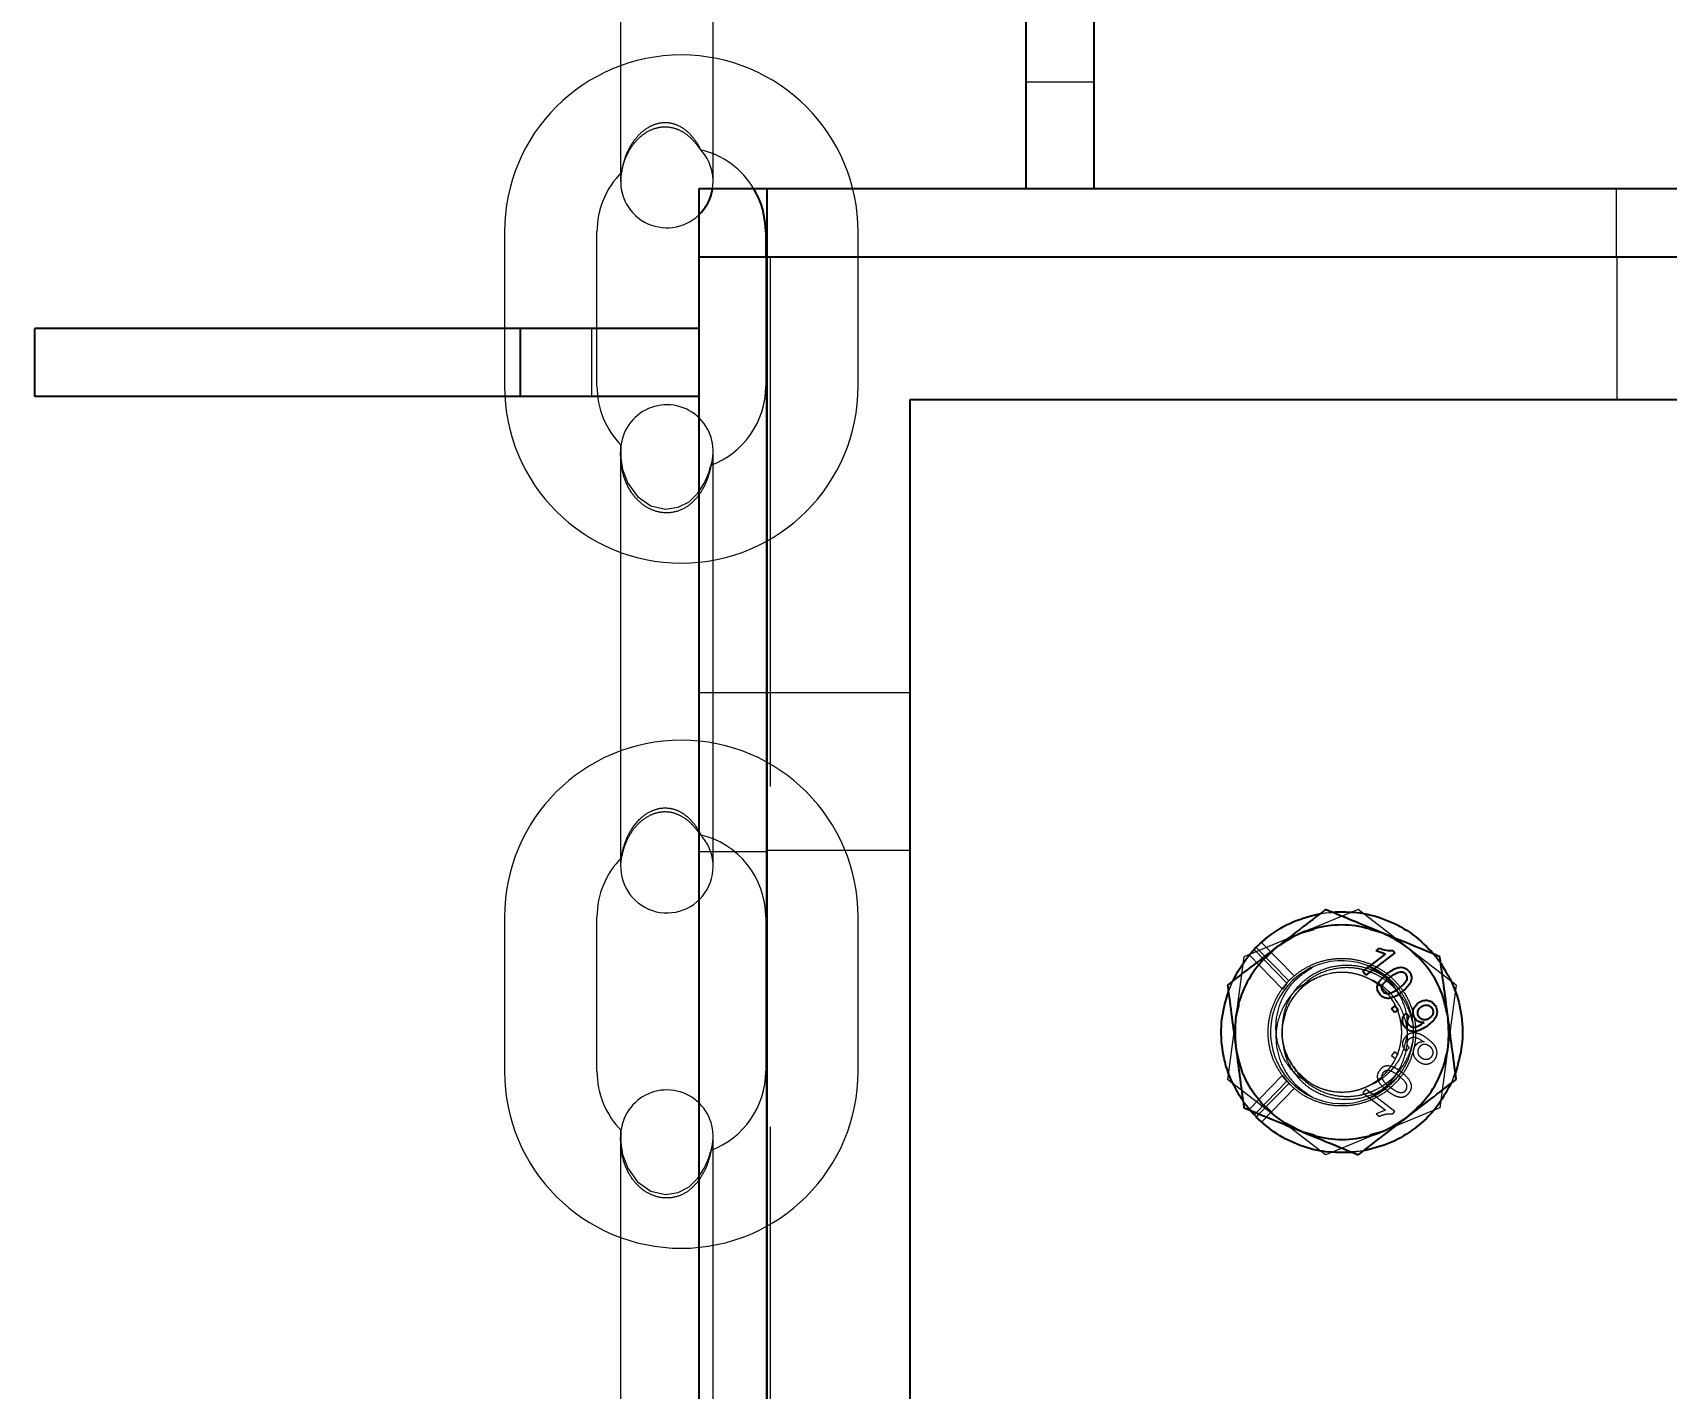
# Model space of a CAD drawing. Header units: millimetres. Extents: x 1293 to 41893, y 1011 to 26911.
# Drawn here: x 10741.8 to 10894.3, y 7725.6 to 7852.1 of the extents above; entities that cross this region are included whole.
import ezdxf

# ---------------------------------------------------------------- set-up
doc = ezdxf.new("R2010")
doc.units = ezdxf.units.MM
doc.header["$LTSCALE"] = 50
doc.linetypes.add('HIDDEN', pattern=[1.905, 1.27, -0.635])
doc.layers.add('CAPA_1', color=7, linetype='Continuous')
doc.layers.add('MAQUINAS', color=11, linetype='Continuous')
doc.styles.add('SLDTEXTSTYLE0', font='TXT', dxfattribs={"width": 0.75})
doc.dimstyles.new('SLDDIMSTYLE0', dxfattribs={"dimtxt": 100, "dimasz": 100, "dimexe": 0, "dimexo": 0.0625, "dimgap": 25, "dimtad": 2, "dimdec": 0, "dimlfac": 1.5, "dimrnd": 1e-09, "dimzin": 12, "dimdsep": 46, "dimtxsty": 'SLDTEXTSTYLE0', "dimsah": 1, "dimcen": 0.09, "dimadec": 0, "dimazin": 3, "dimtfac": 1, "dimtdec": 0, "dimtofl": 0, "dimtmove": 0, "dimatfit": 3, "dimfxl": 1, "dimfrac": 2, "dimtolj": 1, "dimtzin": 12, "dimarcsym": 0})

# ---------------------------------------------------------------- blocks, each defined once
blk = doc.blocks.new('_D_15')
at = {"layer": 'CAPA_1', "transparency": 16777216}
for p, q in [((6530.12, 8742.38), (6530.12, 9415.65)), ((16745.16, 6492), (16745.16, 9415.65)), ((6530.12, 9365.65), (16745.16, 9365.65))]:
    blk.add_line(p, q, dxfattribs=at)
for points in [[(6530.12, 9365.65), (6630.12, 9350.26), (6630.12, 9381.03)], [(16745.16, 9365.65), (16645.16, 9381.03), (16645.16, 9350.26)]]:
    blk.add_solid(points, dxfattribs=at)
at = {"layer": 'CAPA_1', "transparency": 16777216, "insert": (11452.92, 9494.55), "char_height": 100, "attachment_point": 1, "style": 'SLDTEXTSTYLE0'}
blk.add_mtext('15323', dxfattribs=at)

msp = doc.modelspace()

# ---------------------------------------------------------------- linework, layer by layer
at = {"color": 7, "linetype": 'Continuous', "lineweight": 25}
for p, q in [((10834.573483, 7837.5269069), (10834.573483, 7899.5269069)), ((10840.923483, 7837.5269069), (10840.923483, 7899.5269069)), ((11274.2568163, 7837.5269069), (10804.043483, 7837.5269069)), ((10804.043483, 7837.5269069), (10804.043483, 7201.5269069)), ((10810.393483, 7837.5269069), (10810.393483, 7254.6620321)), ((10810.2721497, 7833.5202403), (10810.2721497, 7831.1769069)), ((11274.2568163, 7831.1769069), (10804.043483, 7831.1769069)), ((10742.043483, 7818.1602403), (10742.043483, 7824.5102403)), ((10804.043483, 7824.5102403), (10742.043483, 7824.5102403)), ((10787.3768163, 7818.1602403), (10787.3768163, 7824.5102403)), ((10804.043483, 7818.1602403), (10742.043483, 7818.1602403))]:
    msp.add_line(p, q, dxfattribs=at)
at = {"color": 1, "linetype": 'HIDDEN', "lineweight": 18}
for p, q in [((10796.7331731, 7876.8591786), (10796.7331731, 7838.2263109)), ((10805.3691731, 7838.2263109), (10805.3691731, 7877.0036442)), ((10834.573483, 7847.5269069), (10840.923483, 7847.5269069)), ((10805.312154, 7837.5269069), (10805.3691731, 7838.2263109)), ((10889.6518163, 7837.5269069), (10889.6518163, 7831.1769069)), ((10785.8881497, 7833.5202403), (10785.8881497, 7819.1269069)), ((10794.5241497, 7819.1269069), (10794.5241497, 7833.5202403)), ((10818.9081497, 7819.1269069), (10818.9081497, 7833.5202403)), ((10810.2721497, 7831.1769069), (10810.2721497, 7819.1269069)), ((10794.043483, 7818.1602403), (10794.043483, 7824.5102403)), ((10796.7331731, 7812.9169477), (10796.7331731, 7774.2929775)), ((10805.3691731, 7774.2929775), (10805.3691731, 7813.0703109)), ((10810.393483, 7790.5119069), (10804.043483, 7790.5119069)), ((10804.043483, 7775.6952403), (10810.393483, 7775.6952403)), ((10785.8881497, 7769.5869069), (10785.8881497, 7755.1935736)), ((10794.5241497, 7755.1935736), (10794.5241497, 7769.5869069)), ((10810.2721497, 7769.5869069), (10810.2721497, 7755.1935736)), ((10818.9081497, 7755.1935736), (10818.9081497, 7769.5869069)), ((10796.7331731, 7748.9836143), (10796.7331731, 7710.3596442)), ((10805.3691731, 7710.3596442), (10805.3691731, 7749.1369775))]:
    msp.add_line(p, q, dxfattribs=at)
at = {"color": 1, "linetype": 'HIDDEN', "lineweight": 18, "flags": 128}
for points in [[(10796.7608536, 7813.5505329), (10796.736439, 7813.1488109), (10796.7523731, 7812.4188368), (10796.9166715, 7811.3660888), (10797.3904829, 7810.0789759), (10798.2989814, 7808.8224725), (10799.566069, 7807.9501869), (10800.9128323, 7807.6436363), (10802.112359, 7807.8223793), (10803.1218996, 7808.3488781), (10803.9516495, 7809.1471312), (10804.5750229, 7810.12015), (10804.9576098, 7811.042355), (10805.1283299, 7811.6236306)], [(10796.7608536, 7749.6171996), (10796.736439, 7749.2154775), (10796.7523731, 7748.4855035), (10796.9166715, 7747.4327555), (10797.3904829, 7746.1456426), (10798.2989814, 7744.8891392), (10799.566069, 7744.0168536), (10800.9128323, 7743.7103029), (10802.112359, 7743.889046), (10803.1218996, 7744.4155447), (10803.9516495, 7745.2137978), (10804.5750229, 7746.1868166), (10804.9576098, 7747.1090217), (10805.1283299, 7747.6902973)]]:
    msp.add_lwpolyline(points, dxfattribs=at)
at = {"color": 1, "linetype": 'HIDDEN', "lineweight": 18}
for centre, radius, start, end in [((10802.3981497, 7833.5202403), 16.51, 0, 180), ((10802.3981497, 7833.5202403), 7.874, 30.587105019, 76.971022019), ((10801.0511731, 7838.2263109), 4.318, 0, 43.458461944), ((10802.3981497, 7833.5202403), 7.874, 134.938330905, 180), ((10801.0511731, 7838.2263109), 4.318, 168.366844909, 313.86685313), ((10802.3981497, 7819.1269069), 16.51, 180, 0), ((10802.3981497, 7819.1269069), 7.874, 180, 224.556604401), ((10802.3981497, 7819.1269069), 7.874, 290.386693975, 0), ((10801.0511731, 7813.0703109), 4.318, 341.366688522, 173.463699721), ((10802.3981497, 7769.5869069), 16.51, 0, 180), ((10801.0511731, 7774.2929775), 4.318, 167.926373367, 43.995406136), ((10802.3981497, 7769.5869069), 7.874, 0, 77.030824144), ((10802.3981497, 7769.5869069), 7.874, 135.086415544, 180), ((10802.3981497, 7755.1935736), 16.51, 180, 0), ((10802.3981497, 7755.1935736), 7.874, 180, 224.556604401), ((10802.3981497, 7755.1935736), 7.874, 290.386693975, 0), ((10801.0511731, 7749.1369775), 4.318, 341.366688522, 173.463699721)]:
    msp.add_arc(centre, radius, start, end, dxfattribs=at)
at = {"color": 7, "linetype": 'Continuous', "lineweight": 25}
for centre, radius, start, end in [((10801.0511731, 7838.2263109), 4.318, 313.866877393, 350.678504624), ((10802.3981497, 7833.5202403), 7.874, 0, 30.587105019)]:
    msp.add_arc(centre, radius, start, end, dxfattribs=at)
at = {"color": 1, "linetype": 'HIDDEN', "lineweight": 18}
for points, knots in [([(10796.8214119, 7839.0970264), (10796.8212634, 7839.0955597), (10796.8188101, 7839.0713282), (10796.8617441, 7839.3239372), (10796.9910293, 7839.8681994), (10797.3175594, 7840.7836562), (10797.9934923, 7841.8903379), (10798.9579006, 7842.7899518), (10800.0941648, 7843.2925013), (10801.1528656, 7843.3743525), (10802.1149571, 7843.1142757), (10802.9241381, 7842.6285759), (10803.577645, 7842.0100737), (10804.0341474, 7841.4044507), (10804.1351711, 7841.2659302), (10804.1850721, 7841.1975076)], [0, 0, 0, 0, 0.004089737, 0.0675643535, 0.1335694154, 0.2310522936, 0.3302002692, 0.441723771, 0.5202915064, 0.5992487199, 0.6694347694, 0.7402662407, 0.8207754413, 0.9114715265, 1, 1, 1, 1]), ([(10804.0783172, 7841.4578623), (10803.972023, 7841.6438123), (10803.7596405, 7842.0153524), (10803.0958715, 7842.82165), (10802.2077671, 7843.4543378), (10801.2080985, 7843.7386561), (10800.2752437, 7843.6875781), (10799.2964402, 7843.3159342), (10798.3805756, 7842.5961204), (10797.5880371, 7841.5339128), (10797.1039072, 7840.416087), (10796.8910572, 7839.5688391), (10796.8194382, 7839.1171724), (10796.8219055, 7839.114449), (10796.8229254, 7839.1133233)], [0, 0, 0, 0, 0.0924149755, 0.1846511179, 0.2781859147, 0.346116289, 0.4141204698, 0.4815160451, 0.575394377, 0.6707871534, 0.7862514248, 0.8773706242, 0.9493106763, 1, 1, 1, 1]), ([(10804.1830576, 7841.2124197), (10804.1889777, 7841.2172728), (10804.1987508, 7841.2252844), (10804.1123714, 7841.3920977), (10804.0783172, 7841.4578623)], [0, 0, 0, 0, 0.6057591549, 1, 1, 1, 1]), ([(10803.8536284, 7808.724575), (10803.5743245, 7808.4319856), (10803.0148376, 7807.8458856), (10801.8763019, 7807.3395085), (10800.6846612, 7807.257411), (10799.5436318, 7807.5719743), (10798.4990832, 7808.2505888), (10797.6112762, 7809.2987011), (10796.9959995, 7810.646174), (10796.7318452, 7812.0611628), (10796.7263897, 7813.1306704), (10796.772522, 7813.6434753), (10796.7653793, 7813.5833983), (10796.7629024, 7813.5625649)], [0, 0, 0, 0, 0.086881005, 0.1740354978, 0.2556771896, 0.3351033069, 0.4199932292, 0.5153612681, 0.6224604825, 0.7371041323, 0.8492302167, 0.9477163433, 1, 1, 1, 1]), ([(10805.1561453, 7811.7152118), (10805.1595828, 7811.7274675), (10805.1771, 7811.7899202), (10805.1214755, 7811.482752), (10804.956669, 7810.8314567), (10804.6123229, 7809.8231079), (10804.1138434, 7809.1013469), (10803.8536284, 7808.724575)], [0, 0, 0, 0, 0.0540343626, 0.2753475188, 0.5002528709, 0.7391231947, 1, 1, 1, 1]), ([(10796.818857, 7775.1536303), (10796.8180293, 7775.1493977), (10796.8069855, 7775.0929248), (10796.8348747, 7775.2909552), (10796.9186434, 7775.7628119), (10797.1548206, 7776.6285736), (10797.6908377, 7777.7766959), (10798.5321647, 7778.8348897), (10799.5828384, 7779.5325192), (10800.6050765, 7779.8147233), (10801.5711383, 7779.7414618), (10802.4320208, 7779.3740593), (10803.1564495, 7778.808523), (10803.7573092, 7778.0858359), (10803.9660964, 7777.7207555), (10804.0783172, 7777.5245289)], [0, 0, 0, 0, 0.0052505979, 0.0700553602, 0.1357134437, 0.2329165739, 0.3321738982, 0.4508966685, 0.5376119864, 0.6096504425, 0.6819546466, 0.7485514449, 0.8197987684, 0.9031438908, 1, 1, 1, 1]), ([(10804.1345787, 7777.3280656), (10804.0643481, 7777.4278649), (10803.9194445, 7777.6337763), (10803.4188141, 7778.2514972), (10802.6751272, 7778.8879539), (10801.708919, 7779.3362511), (10800.6994054, 7779.4456419), (10799.7172019, 7779.2234265), (10798.8081332, 7778.7181931), (10797.972965, 7777.9105504), (10797.3068453, 7776.84792), (10796.9582737, 7775.8310932), (10796.8803338, 7775.4564419), (10796.8495244, 7775.3083433)], [0, 0, 0, 0, 0.0855038963, 0.1764164523, 0.2756185061, 0.3578019145, 0.4402857026, 0.5158591675, 0.5954413888, 0.6882345405, 0.7985637659, 0.9203728504, 1, 1, 1, 1]), ([(10804.0783172, 7777.5245289), (10804.1385521, 7777.4054811), (10804.2327535, 7777.2193024), (10804.1814504, 7777.28007), (10804.1629519, 7777.3019812)], [0, 0, 0, 0, 0.6394271002, 1, 1, 1, 1]), ([(10803.8536284, 7744.7912417), (10803.5743245, 7744.4986522), (10803.0148376, 7743.9125523), (10801.8763019, 7743.4061751), (10800.6846612, 7743.3240777), (10799.5436318, 7743.6386409), (10798.4990832, 7744.3172554), (10797.6112762, 7745.3653677), (10796.9959995, 7746.7128406), (10796.7318452, 7748.1278295), (10796.7263897, 7749.1973371), (10796.772522, 7749.710142), (10796.7653793, 7749.650065), (10796.7629024, 7749.6292316)], [0, 0, 0, 0, 0.086881005, 0.1740354978, 0.2556771896, 0.3351033069, 0.4199932292, 0.5153612681, 0.6224604825, 0.7371041323, 0.8492302167, 0.9477163433, 1, 1, 1, 1]), ([(10805.1561453, 7747.7818784), (10805.1595828, 7747.7941342), (10805.1771, 7747.8565869), (10805.1214755, 7747.5494187), (10804.956669, 7746.8981234), (10804.6123229, 7745.8897746), (10804.1138434, 7745.1680136), (10803.8536284, 7744.7912417)], [0, 0, 0, 0, 0.0540343626, 0.2753475188, 0.5002528709, 0.7391231947, 1, 1, 1, 1])]:
    msp.add_open_spline(points, degree=3, knots=knots, dxfattribs=at)
at = {"layer": 'MAQUINAS', "linetype": 'Continuous', "lineweight": 25}
for p, q in [((11510.8968592, 7831.1769069), (10810.393483, 7831.1769069)), ((10810.393483, 7199.8435736), (10810.393483, 7831.1769069)), ((11283.7268163, 7817.8435736), (10823.7268163, 7817.8435736)), ((10823.7268163, 7817.8435736), (10823.7268163, 7551.1769069)), ((10867.2462289, 7766.4486071), (10867.5669455, 7766.6954816)), ((10866.0137872, 7764.5026619), (10868.1283422, 7766.1303599)), ((10868.9951716, 7766.2435754), (10866.2815833, 7764.154766)), ((10868.1283422, 7766.1303599), (10867.2462289, 7766.4486071)), ((10868.8227778, 7766.4675334), (10868.9951716, 7766.2435754)), ((10866.2815833, 7764.154766), (10866.0137872, 7764.5026619)), ((10868.6917479, 7761.0237026), (10869.0396438, 7761.2914987)), ((10868.959544, 7760.6758066), (10868.6917479, 7761.0237026)), ((10869.3074399, 7760.9436027), (10868.959544, 7760.6758066)), ((10869.0396438, 7761.2914987), (10869.3074399, 7760.9436027)), ((10870.04902, 7760.6279857), (10870.3516056, 7760.3068694)), ((10871.661098, 7759.7055662), (10871.7261604, 7759.7582456)), ((10855.861809, 7751.1299652), (10855.4132373, 7751.636393)), ((10855.861809, 7751.1299652), (10856.0550908, 7751.327963)), ((10856.0576407, 7750.9269837), (10856.3359824, 7751.2121167))]:
    msp.add_line(p, q, dxfattribs=at)
at = {"layer": 'MAQUINAS', "linetype": 'HIDDEN', "lineweight": 18}
for p, q in [((10810.7268267, 7686.5102403), (10810.7268267, 7831.1769069)), ((10889.7268163, 7831.1769069), (10889.7268163, 7817.8435736)), ((10823.7268163, 7790.5102403), (10810.393483, 7790.5102403)), ((10810.393483, 7775.8435736), (10823.7268163, 7775.8435736)), ((10865.584839, 7770.2894749), (10854.9100531, 7765.8869439)), ((10861.5555021, 7769.7665301), (10862.2911506, 7769.951716)), ((10862.0559781, 7769.9203891), (10863.0948391, 7770.058774)), ((10862.5128008, 7769.9812417), (10863.6355706, 7770.0407082)), ((10874.7349356, 7763.2461045), (10865.584839, 7770.2894749)), ((10860.247446, 7768.0882094), (10861.4940985, 7768.4202068)), ((10866.6262008, 7768.4202068), (10867.8862183, 7768.0805203)), ((10856.0576407, 7766.7601635), (10856.546378, 7767.2254457)), ((10859.1109919, 7763.632312), (10856.0576407, 7766.7601635)), ((10856.546378, 7767.2254457), (10856.940208, 7767.5150088)), ((10859.603485, 7764.0937468), (10856.546378, 7767.2254457)), ((10857.8912216, 7766.6932397), (10857.0495676, 7765.8541556)), ((10870.1598873, 7766.7677897), (10871.0707317, 7765.8541556)), ((10854.9100531, 7765.8869439), (10853.3853637, 7754.4410427)), ((10855.4132373, 7766.0507542), (10858.4923772, 7762.8964847)), ((10855.5466341, 7766.1494848), (10855.861809, 7766.557182)), ((10855.861809, 7766.557182), (10858.918916, 7763.4254831)), ((10872.4736279, 7766.2824109), (10873.4074889, 7765.0672627)), ((10872.6508675, 7766.1176448), (10873.2901428, 7765.2871573)), ((10853.4652603, 7762.6463179), (10853.8648459, 7763.6151903)), ((10853.610839, 7762.9993016), (10854.1435544, 7764.0627186)), ((10859.603485, 7764.0937468), (10859.1109919, 7763.632312)), ((10859.7159678, 7764.1720003), (10859.603485, 7764.0937468)), ((10862.0525292, 7764.0543339), (10861.9248003, 7763.9883222)), ((10868.2785317, 7763.983687), (10868.1266414, 7764.1263843)), ((10853.3567065, 7762.1727744), (10853.5351688, 7762.8158245)), ((10858.918916, 7763.4254831), (10858.5018178, 7762.8557399)), ((10874.7349356, 7763.2461045), (10873.2102463, 7751.8002033)), ((10854.4835165, 7761.4096247), (10854.1477084, 7760.1639933)), ((10873.6367828, 7761.4096247), (10873.9726145, 7760.1485744)), ((10854.4835165, 7756.2775225), (10854.1476848, 7757.5385729)), ((10870.498572, 7757.2384033), (10870.66963, 7757.9771368)), ((10871.661098, 7757.981581), (10871.7261604, 7757.9289016)), ((10873.9725909, 7757.5231539), (10873.6367828, 7756.2775225)), ((10868.959544, 7757.0113406), (10868.6917479, 7756.6634446)), ((10868.6917479, 7756.6634446), (10869.0396438, 7756.3956486)), ((10869.3074399, 7756.7435445), (10868.959544, 7757.0113406)), ((10870.04902, 7757.0591615), (10870.3516056, 7757.3802779)), ((10862.5354603, 7747.3976723), (10853.3853637, 7754.4410427)), ((10855.4132373, 7751.636393), (10858.4923772, 7754.7906625)), ((10858.4693135, 7754.8297361), (10859.213957, 7753.967069)), ((10858.918916, 7754.2616642), (10858.4923772, 7754.7906625)), ((10859.5406753, 7755.6282586), (10859.8579702, 7755.1857621)), ((10874.655039, 7755.0408293), (10874.2554534, 7754.0719569)), ((10874.7752245, 7755.5651135), (10874.4239199, 7754.4804365)), ((10856.0550908, 7751.327963), (10858.918916, 7754.2616642)), ((10859.1109919, 7754.0548352), (10856.3359824, 7751.2121167)), ((10859.603485, 7753.5934005), (10856.546378, 7750.4617015)), ((10866.2815833, 7753.5323812), (10866.0137872, 7753.1844853)), ((10866.0137872, 7753.1844853), (10868.1283422, 7751.5567873)), ((10868.9951716, 7751.4435719), (10866.2815833, 7753.5323812)), ((10867.8818083, 7753.4200893), (10868.3274773, 7753.738421)), ((10874.3407273, 7754.27872), (10873.9827251, 7753.6340312)), ((10856.1175148, 7750.8784456), (10854.8098238, 7752.4380913)), ((10855.4132373, 7751.636393), (10854.8301565, 7752.3999899)), ((10857.960412, 7750.9193575), (10857.0495676, 7751.8329916)), ((10873.2102463, 7751.8002033), (10863.0948391, 7747.6283732)), ((10868.1283422, 7751.5567873), (10867.2462289, 7751.2385401)), ((10868.8227778, 7751.2196138), (10868.9951716, 7751.4435719)), ((10867.2462289, 7751.2385401), (10867.5669455, 7750.9916656)), ((10861.4940985, 7749.2669404), (10860.234081, 7749.6066269)), ((10867.8728533, 7749.5989378), (10866.6262008, 7749.2669404)), ((10863.0948391, 7747.6283732), (10862.5354603, 7747.3976723)), ((10866.1281738, 7747.786388), (10864.5861318, 7747.6387969)), ((10866.0643212, 7747.7667581), (10865.0254602, 7747.6283732))]:
    msp.add_line(p, q, dxfattribs=at)
msp.add_arc((10864.0601497, 7758.8435736), 6.6666667, 37.587605897, 307.587605897, dxfattribs=at)
at = {"layer": 'MAQUINAS', "linetype": 'Continuous', "lineweight": 25}
for points in [[(10853.8648459, 7763.6151903), (10854.3001719, 7764.4001354), (10855.170824, 7765.9700255), (10857.1367675, 7767.8377927), (10859.4453761, 7769.260401), (10861.1857775, 7769.700393), (10862.0559781, 7769.9203891)], [(10863.0948391, 7770.058774), (10863.9922845, 7770.0742431), (10865.7871752, 7770.1051814), (10868.3876808, 7769.336508), (10870.774, 7768.0484984), (10872.025245, 7766.7612627), (10872.6508675, 7766.1176448)], [(10867.8728533, 7768.0882094), (10867.0404201, 7768.3601416), (10865.3755536, 7768.9040059), (10862.726437, 7768.8558055), (10860.1570781, 7768.2088615), (10858.6926341, 7767.248147), (10857.960412, 7766.7677897)], [(10857.960412, 7766.7677897), (10857.3086953, 7766.1828474), (10856.0052617, 7765.0129629), (10854.7224462, 7762.6946605), (10853.9980367, 7760.1460584), (10854.0978178, 7758.3974554), (10854.1477084, 7757.5231539)], [(10873.9725909, 7760.1639933), (10873.7918745, 7761.0208677), (10873.4304415, 7762.7346165), (10872.0641405, 7765.0047186), (10870.2191911, 7766.9063767), (10868.6549659, 7767.6942652), (10867.8728533, 7768.0882094)], [(10873.2901428, 7765.2871573), (10873.7522622, 7764.5176814), (10874.6765008, 7762.9787295), (10875.311063, 7760.3422889), (10875.3887736, 7757.631671), (10874.8996172, 7755.9044432), (10874.655039, 7755.0408293)], [(10854.8301565, 7752.3999899), (10854.3680372, 7753.1694658), (10853.4437985, 7754.7084177), (10852.8092364, 7757.3448583), (10852.7315258, 7760.0554762), (10853.2206821, 7761.782704), (10853.4652603, 7762.6463179)], [(10870.1598873, 7750.9193575), (10870.8116041, 7751.5042998), (10872.1150376, 7752.6741843), (10873.3978531, 7754.9924867), (10874.1222627, 7757.5410888), (10874.0224815, 7759.2896918), (10873.9725909, 7760.1639933)], [(10860.247446, 7749.5989378), (10859.4653334, 7749.9928821), (10857.9011082, 7750.7807706), (10856.0561588, 7752.6824287), (10854.6898578, 7754.9525307), (10854.3284249, 7756.6662795), (10854.1477084, 7757.5231539)], [(10874.2554534, 7754.0719569), (10873.8201274, 7753.2870118), (10872.9494753, 7751.7171218), (10870.9835319, 7749.8493545), (10868.6749232, 7748.4267462), (10866.9345219, 7747.9867542), (10866.0643212, 7747.7667581)], [(10865.0254602, 7747.6283732), (10864.201286, 7747.6095217), (10862.5529377, 7747.5718188), (10860.146988, 7748.204995), (10857.9041997, 7749.2817524), (10856.6731604, 7750.3785733), (10856.0576407, 7750.9269837)], [(10860.247446, 7749.5989378), (10861.0798793, 7749.3270057), (10862.7447458, 7748.7831413), (10865.3938623, 7748.8313417), (10867.9632212, 7749.4782857), (10869.4276653, 7750.4390002), (10870.1598873, 7750.9193575)]]:
    msp.add_open_spline(points, degree=3, dxfattribs=at)
for points, knots in [([(10862.5354603, 7770.2894749), (10861.7357987, 7769.673928), (10860.2348503, 7768.5185593), (10858.6846914, 7767.3253103), (10857.960412, 7766.7677897)], [0, 0, 0, 0, 0.5327709195, 1, 1, 1, 1]), ([(10867.8728533, 7768.0882094), (10867.0278866, 7768.4366934), (10865.2194232, 7769.1825459), (10863.4683704, 7769.904721), (10862.5354603, 7770.2894749)], [0, 0, 0, 0, 0.4672290805, 1, 1, 1, 1]), ([(10857.960412, 7766.7677897), (10857.2361327, 7766.2102691), (10855.6859738, 7765.0170201), (10854.1850254, 7763.8616514), (10853.3853637, 7763.2461045)], [0, 0, 0, 0, 0.4672290805, 1, 1, 1, 1]), ([(10867.5669455, 7766.6954816), (10867.7678251, 7766.6089344), (10868.16889, 7766.4361391), (10868.605067, 7766.4570807), (10868.8227778, 7766.4675334)], [0, 0, 0, 0, 0.5008657323, 1, 1, 1, 1]), ([(10873.2102463, 7765.8869439), (10872.2773362, 7766.2716978), (10870.5262833, 7766.9938729), (10868.71782, 7767.7397254), (10867.8728533, 7768.0882094)], [0, 0, 0, 0, 0.5327709195, 1, 1, 1, 1]), ([(10873.9725909, 7760.1639933), (10873.8519036, 7761.0699979), (10873.5935991, 7763.0090994), (10873.3434946, 7764.8866432), (10873.2102463, 7765.8869439)], [0, 0, 0, 0, 0.4672290805, 1, 1, 1, 1]), ([(10867.3806886, 7763.1958722), (10867.4252941, 7763.309799), (10867.5145702, 7763.5378188), (10867.8198709, 7763.9250017), (10868.1015878, 7764.1591299), (10868.2893856, 7764.3152042)], [0, 0, 0, 0, 0.249753552, 0.499871473, 1, 1, 1, 1]), ([(10867.8988804, 7762.6295232), (10867.8619097, 7762.689268), (10867.7879478, 7762.8087905), (10867.7807141, 7763.0232656), (10867.82855, 7763.2284416), (10868.0646945, 7763.578144), (10868.3389247, 7763.7948288), (10868.5582689, 7763.9681451)], [0, 0, 0, 0, 0.1246963828, 0.2494616582, 0.3744323466, 0.4996371137, 1, 1, 1, 1]), ([(10868.2893856, 7764.3152042), (10868.4460505, 7764.4291806), (10868.7589939, 7764.6568523), (10869.2103516, 7764.8633217), (10869.5978709, 7764.9152329), (10869.8880444, 7764.8659335), (10870.1431053, 7764.7241125), (10870.2704276, 7764.5774831), (10870.3341519, 7764.5040957)], [0, 0, 0, 0, 0.2504817087, 0.5003455958, 0.6317049057, 0.7502211388, 0.8749866995, 1, 1, 1, 1]), ([(10868.5582689, 7763.9681451), (10868.711008, 7764.0793551), (10868.9401035, 7764.2461605), (10869.2757845, 7764.4270372), (10869.4615906, 7764.4655112), (10869.5543712, 7764.4847228)], [0, 0, 0, 0, 0.5003723119, 0.7505151407, 1, 1, 1, 1]), ([(10870.0181166, 7764.2668843), (10870.055626, 7764.2073251), (10870.1306432, 7764.0882093), (10870.1419154, 7763.8729313), (10870.090329, 7763.6680622), (10869.8580275, 7763.3153457), (10869.5822486, 7763.0981717), (10869.3616571, 7762.9244573)], [0, 0, 0, 0, 0.1247447425, 0.2494837578, 0.3744708184, 0.4996480989, 1, 1, 1, 1]), ([(10869.5543712, 7764.4847228), (10869.598868, 7764.483113), (10869.687833, 7764.4798943), (10869.8158473, 7764.4384949), (10869.9308919, 7764.3680917), (10869.9890382, 7764.3006242), (10870.0181166, 7764.2668843)], [0, 0, 0, 0, 0.2501584562, 0.5001555724, 0.7500324303, 1, 1, 1, 1]), ([(10870.3341519, 7764.5040957), (10870.3883597, 7764.4234338), (10870.4967307, 7764.2621764), (10870.5705406, 7763.9755303), (10870.5468271, 7763.6808313), (10870.2992967, 7763.1491032), (10869.9263732, 7762.830402), (10869.628366, 7762.5757245)], [0, 0, 0, 0, 0.12537334802, 0.25064373861, 0.37569751501, 0.50111317472, 1, 1, 1, 1]), ([(10853.3853637, 7763.2461045), (10853.5186121, 7762.2458038), (10853.7687166, 7760.36826), (10854.027021, 7758.4291585), (10854.1477084, 7757.5231539)], [0, 0, 0, 0, 0.5327709195, 1, 1, 1, 1]), ([(10867.585774, 7762.3885067), (10867.5067921, 7762.5104695), (10867.3881681, 7762.6936472), (10867.3567521, 7762.946259), (10867.3606001, 7763.0898786), (10867.3739925, 7763.1605414), (10867.3806886, 7763.1958722)], [0, 0, 0, 0, 0.4987953461, 0.7491482596, 0.8745764119, 1, 1, 1, 1]), ([(10869.628366, 7762.5757245), (10869.4718983, 7762.4617469), (10869.1593406, 7762.2340668), (10868.7119627, 7762.0307359), (10868.3257668, 7761.9769615), (10868.0347647, 7762.0233789), (10867.7763384, 7762.1683964), (10867.6493356, 7762.3150903), (10867.585774, 7762.3885067)], [0, 0, 0, 0, 0.2504758129, 0.5003473544, 0.6257683408, 0.7501761831, 0.8749696966, 1, 1, 1, 1]), ([(10869.3616571, 7762.9244573), (10869.1380129, 7762.7565579), (10868.8584126, 7762.54665), (10868.459872, 7762.4093203), (10868.2492384, 7762.4140253), (10868.0443602, 7762.4774177), (10867.9473597, 7762.5788359), (10867.8988804, 7762.6295232)], [0, 0, 0, 0, 0.5004095025, 0.6256126137, 0.7505796735, 0.875343692, 1, 1, 1, 1]), ([(10869.9302449, 7759.3427865), (10869.8642622, 7759.4431432), (10869.7650426, 7759.5940515), (10869.7143589, 7759.8295615), (10869.7140136, 7760.0681545), (10869.8093184, 7760.3609797), (10869.9690354, 7760.5388901), (10870.04902, 7760.6279857)], [0, 0, 0, 0, 0.2498594906, 0.3757183909, 0.500481002, 0.7498462328, 1, 1, 1, 1]), ([(10870.8934743, 7760.1067488), (10870.8546163, 7760.1634096), (10870.7769266, 7760.2766931), (10870.7118392, 7760.4730774), (10870.6905773, 7760.6785599), (10870.7145341, 7760.8835946), (10870.7787841, 7761.0807719), (10870.9146363, 7761.3214536), (10871.0705243, 7761.4584235), (10871.174102, 7761.5494313)], [0, 0, 0, 0, 0.1250740585, 0.2500636243, 0.3732612247, 0.5001992382, 0.6242961009, 0.7503685137, 1, 1, 1, 1]), ([(10871.2881748, 7760.2417657), (10871.2386307, 7760.3174443), (10871.1644, 7760.4308318), (10871.1316791, 7760.6091653), (10871.1377716, 7760.7439651), (10871.1729438, 7760.8747936), (10871.2547495, 7761.0363181), (10871.3560981, 7761.1270455), (10871.4234161, 7761.1873087)], [0, 0, 0, 0, 0.2495205461, 0.3738507837, 0.4998887841, 0.6240955932, 0.7503154422, 1, 1, 1, 1]), ([(10871.174102, 7761.5494313), (10871.2952997, 7761.6301673), (10871.4778966, 7761.7518044), (10871.7618581, 7761.8191385), (10871.9807733, 7761.8253149), (10872.1942324, 7761.786209), (10872.4656312, 7761.6772031), (10872.6151075, 7761.5177029), (10872.7150264, 7761.4110834)], [0, 0, 0, 0, 0.2498688585, 0.3764535286, 0.5003476657, 0.6272386366, 0.7508240847, 1, 1, 1, 1]), ([(10871.4234161, 7761.1873087), (10871.5031661, 7761.2406644), (10871.6624559, 7761.3472354), (10871.9077672, 7761.3846799), (10872.0966776, 7761.3585573), (10872.2776297, 7761.2904676), (10872.3764259, 7761.1866653), (10872.4429263, 7761.1167953)], [0, 0, 0, 0, 0.25025039885, 0.49984175183, 0.62957629765, 0.75066535386, 1, 1, 1, 1]), ([(10872.7150264, 7761.4110834), (10872.7674442, 7761.332148), (10872.8722641, 7761.174301), (10872.9417193, 7760.8954186), (10872.942971, 7760.6103376), (10872.8392948, 7760.2438843), (10872.552056, 7759.8555583), (10872.2588803, 7759.6194883), (10872.1119149, 7759.5011493)], [0, 0, 0, 0, 0.1250635897, 0.2500895576, 0.3751100052, 0.5001693996, 0.7494409524, 1, 1, 1, 1]), ([(10872.4429263, 7761.1167953), (10872.4919041, 7761.0386527), (10872.5650981, 7760.921874), (10872.5847823, 7760.7380991), (10872.5673859, 7760.6020559), (10872.521499, 7760.4715847), (10872.4269376, 7760.3138546), (10872.3223711, 7760.2236428), (10872.2528966, 7760.1637056)], [0, 0, 0, 0, 0.2490168506, 0.3721383925, 0.4993654558, 0.6235619335, 0.7498926933, 1, 1, 1, 1]), ([(10872.1119149, 7759.5011493), (10871.9455557, 7759.3798109), (10871.6134026, 7759.1375464), (10871.1292782, 7758.9302445), (10870.7150216, 7758.8969629), (10870.4099321, 7758.961601), (10870.1351081, 7759.1100248), (10869.9985518, 7759.2651776), (10869.9302449, 7759.3427865)], [0, 0, 0, 0, 0.2504849429, 0.5001185141, 0.6278991852, 0.7500923696, 0.8749936752, 1, 1, 1, 1]), ([(10870.3516056, 7760.3068694), (10870.3025019, 7760.2485065), (10870.2138205, 7760.1431031), (10870.1476079, 7759.9804719), (10870.1393226, 7759.84939), (10870.1584493, 7759.7471951), (10870.1969792, 7759.650183), (10870.2371003, 7759.5939695), (10870.2571595, 7759.5658646)], [0, 0, 0, 0, 0.27647679928, 0.49931795982, 0.62371842825, 0.74949618787, 0.87475616277, 1, 1, 1, 1]), ([(10870.2571595, 7759.5658646), (10870.3013696, 7759.5166172), (10870.3897529, 7759.4181637), (10870.5705628, 7759.3295782), (10870.7689586, 7759.2988859), (10871.1581299, 7759.3859676), (10871.4376435, 7759.5635776), (10871.661098, 7759.7055662)], [0, 0, 0, 0, 0.1252073258, 0.2503100191, 0.3753386279, 0.5006201474, 1, 1, 1, 1]), ([(10871.7261604, 7759.7582456), (10871.647661, 7759.7551846), (10871.4901692, 7759.7490433), (10871.2618784, 7759.8171995), (10871.0508509, 7759.929535), (10870.9458549, 7760.0477657), (10870.8934743, 7760.1067488)], [0, 0, 0, 0, 0.2489431767, 0.4994502947, 0.7502849385, 1, 1, 1, 1]), ([(10872.2528966, 7760.1637056), (10872.1771458, 7760.1125641), (10872.0625326, 7760.0351855), (10871.8856921, 7759.986781), (10871.7479745, 7759.9802106), (10871.614143, 7760.0039684), (10871.4440592, 7760.0738754), (10871.3506525, 7760.1744761), (10871.2881748, 7760.2417657)], [0, 0, 0, 0, 0.2499764907, 0.3782221672, 0.5003423322, 0.6274524307, 0.7508110927, 1, 1, 1, 1]), ([(10874.7349356, 7754.4410427), (10874.6016872, 7755.4413434), (10874.3515827, 7757.3188872), (10874.0932783, 7759.2579887), (10873.9725909, 7760.1639933)], [0, 0, 0, 0, 0.5327709195, 1, 1, 1, 1]), ([(10854.1477084, 7757.5231539), (10854.2683958, 7756.6171493), (10854.5267002, 7754.6780478), (10854.7768047, 7752.800504), (10854.9100531, 7751.8002033)], [0, 0, 0, 0, 0.4672290805, 1, 1, 1, 1]), ([(10870.1598873, 7750.9193575), (10870.8841666, 7751.4768781), (10872.4343255, 7752.6701271), (10873.9352739, 7753.8254958), (10874.7349356, 7754.4410427)], [0, 0, 0, 0, 0.4672290805, 1, 1, 1, 1]), ([(10854.9100531, 7751.8002033), (10855.8429631, 7751.4154494), (10857.594016, 7750.6932743), (10859.4024794, 7749.9474218), (10860.247446, 7749.5989378)], [0, 0, 0, 0, 0.5327709195, 1, 1, 1, 1]), ([(10865.584839, 7747.3976723), (10866.3845007, 7748.0132192), (10867.8854491, 7749.1685879), (10869.435608, 7750.3618369), (10870.1598873, 7750.9193575)], [0, 0, 0, 0, 0.5327709195, 1, 1, 1, 1]), ([(10860.247446, 7749.5989378), (10861.0924127, 7749.2504538), (10862.9008761, 7748.5046013), (10864.651929, 7747.7824262), (10865.584839, 7747.3976723)], [0, 0, 0, 0, 0.4672290805, 1, 1, 1, 1])]:
    msp.add_open_spline(points, degree=3, knots=knots, dxfattribs=at)
at = {"layer": 'MAQUINAS', "linetype": 'HIDDEN', "lineweight": 18}
for points in [[(10858.4923772, 7754.7906625), (10858.2528224, 7755.1613856), (10857.7737128, 7755.9028317), (10857.3408603, 7757.1629614), (10857.1402175, 7758.4741525), (10857.1977813, 7759.8017828), (10857.5064462, 7761.0934363), (10858.0562076, 7762.302625), (10858.8265064, 7763.3846567), (10859.7891341, 7764.2998425), (10860.9086936, 7765.0145353), (10862.1440538, 7765.5024791), (10863.4498201, 7765.745743), (10864.7780128, 7765.7353889), (10866.0798278, 7765.471797), (10867.3074304, 7764.964653), (10868.4157125, 7764.2325918), (10869.3639509, 7763.3025127), (10870.1173026, 7762.2085912), (10870.648086, 7760.9910231), (10870.9367977, 7759.6945477), (10870.972829, 7758.3668034), (10870.7548559, 7757.0565779), (10870.2908879, 7755.8120151), (10869.5979729, 7754.6788458), (10868.7015735, 7753.6987093), (10867.6346216, 7752.9076147), (10866.4363448, 7752.3346526), (10865.1506881, 7752.0007937), (10863.8252111, 7751.9186138), (10862.5074294, 7752.0899825), (10861.2502004, 7752.5128949), (10860.0831656, 7753.1557929), (10859.4350498, 7753.7551545), (10859.1109919, 7754.0548352)], [(10859.6351605, 7755.4373978), (10859.2558641, 7756.0677471), (10858.4972714, 7757.3284455), (10858.386788, 7759.5891054), (10859.0916555, 7761.6990338), (10860.5658911, 7763.3842204), (10862.5686233, 7764.3754615), (10864.7993576, 7764.5252393), (10866.9173036, 7763.8098421), (10868.6003454, 7762.3384307), (10869.5921478, 7760.3349314), (10869.7418252, 7758.1044415), (10869.0262684, 7755.9862849), (10867.5555959, 7754.3038411), (10865.5493007, 7753.3098573), (10863.3292556, 7753.1683076), (10861.1721156, 7753.8535348), (10860.1474789, 7754.9094435), (10859.6351605, 7755.4373978)], [(10869.3429604, 7762.9100654), (10869.5902648, 7762.5482065), (10870.0848736, 7761.8244889), (10870.5349062, 7760.5823257), (10870.7676896, 7759.2818217), (10870.7021735, 7758.4076863), (10870.6694154, 7757.9706186)], [(10859.6351605, 7755.4373978), (10859.4280133, 7755.7404981), (10859.013719, 7756.3466986), (10858.6367626, 7757.3871597), (10858.4417784, 7758.4764881), (10858.4966561, 7759.2086816), (10858.5240949, 7759.5747784)]]:
    msp.add_open_spline(points, degree=3, dxfattribs=at)
for points, knots in [([(10858.5240949, 7759.5747784), (10858.5671498, 7759.966465), (10858.6522028, 7760.740224), (10859.1639562, 7762.0565669), (10860.107291, 7763.3726811), (10861.5679273, 7764.4574737), (10863.2351676, 7765.0558236), (10865.0012334, 7765.173547), (10866.7294547, 7764.7866624), (10868.2313781, 7764.01524), (10868.9967661, 7763.254264), (10869.3429604, 7762.9100654)], [0, 0, 0, 0, 0.0816770766, 0.1613492895, 0.2910353615, 0.4131480043, 0.5342211749, 0.6547649167, 0.7763458983, 0.8988385446, 1, 1, 1, 1]), ([(10861.0067133, 7754.1733026), (10860.7110434, 7754.3074587), (10859.7633453, 7754.7374634), (10858.6525687, 7756.176289), (10857.8770413, 7758.1697951), (10857.8706001, 7760.3243154), (10858.5040932, 7762.1536261), (10859.6355412, 7763.7921099), (10860.7009126, 7764.5034807), (10861.3392754, 7764.929729)], [0, 0, 0, 0, 0.0732264463, 0.2347095547, 0.3940996147, 0.554573625, 0.7120391066, 0.8274559063, 1, 1, 1, 1]), ([(10861.6790279, 7763.8613043), (10861.1452917, 7763.6321559), (10859.9512436, 7763.1195165), (10858.6449847, 7761.522172), (10857.8790802, 7759.5143107), (10857.8700587, 7757.3636394), (10858.5041928, 7755.5333725), (10859.6355066, 7753.895089), (10860.7008996, 7753.1836858), (10861.3392754, 7752.7574182)], [0, 0, 0, 0, 0.1234541452, 0.2761854664, 0.4269371747, 0.5787140871, 0.727645522, 0.8368071581, 1, 1, 1, 1]), ([(10859.6351605, 7755.4373978), (10859.7992939, 7755.2411565), (10860.209362, 7754.7508704), (10860.8067928, 7754.2835075), (10861.3535813, 7753.9540577), (10861.7381711, 7753.7575571), (10862.226955, 7753.5584167), (10862.5960006, 7753.4508045), (10862.7984327, 7753.4038463), (10862.7987576, 7753.403771), (10862.7992405, 7753.403659), (10862.8001153, 7753.4034563), (10862.801717, 7753.4030854), (10862.8047036, 7753.4023951), (10862.8104401, 7753.4010734), (10862.8219705, 7753.3984331), (10862.8466681, 7753.3928483), (10862.9039041, 7753.3802609), (10863.0803487, 7753.3440261), (10863.6818566, 7753.2479133), (10864.364145, 7753.2450454), (10865.0263843, 7753.3402173), (10865.4065289, 7753.4184606), (10865.8323769, 7753.5409082), (10866.2086506, 7753.6849949), (10866.4370502, 7753.7897671), (10866.6658045, 7753.9018495), (10866.9565261, 7754.0612847), (10867.3558895, 7754.3272313), (10867.7310017, 7754.6264514), (10868.0606859, 7754.93929), (10868.3817787, 7755.2962323), (10868.7102676, 7755.7313685), (10868.9629806, 7756.1564092), (10869.1028953, 7756.4433033), (10869.2086294, 7756.6748787), (10869.3323369, 7756.9825576), (10869.4725273, 7757.441617), (10869.5728355, 7757.911046), (10869.6359451, 7758.4147503), (10869.6517075, 7758.9177197), (10869.6234386, 7759.3826407), (10869.5692595, 7759.7804634), (10869.5109946, 7760.0657106), (10869.4685089, 7760.2344405), (10869.4123192, 7760.4454498), (10869.3141258, 7760.7553044), (10869.1407444, 7761.1740615), (10868.9587728, 7761.5330977), (10868.7789113, 7761.8354627), (10868.4899488, 7762.2623947), (10868.03067, 7762.8054616), (10867.3644938, 7763.3726081), (10866.7044879, 7763.7783508), (10866.0892833, 7764.0582137), (10865.5034981, 7764.2499997), (10864.9127355, 7764.3726095), (10864.311787, 7764.4327385), (10863.2746924, 7764.4253745), (10861.7953169, 7764.0707485), (10860.1776262, 7763.0015152), (10858.9659686, 7761.4521828), (10858.6713863, 7760.2005807), (10858.5240949, 7759.5747784)], [0, 0, 0, 0, 0.0250183389, 0.0625054019, 0.0734573593, 0.0875362022, 0.1047408975, 0.1250701816, 0.1250803607, 0.1250883982, 0.1251028378, 0.1251288998, 0.1251763222, 0.1252638212, 0.1254290491, 0.1257527336, 0.126422051, 0.1279084232, 0.1314910724, 0.1440579777, 0.1875385459, 0.1974735817, 0.2095663957, 0.22550931, 0.2408045579, 0.2489692465, 0.2501056216, 0.2657484548, 0.2813911901, 0.2970338276, 0.3126763676, 0.3258384089, 0.3440073867, 0.3659743414, 0.3741241391, 0.3752533994, 0.3909020104, 0.4065504225, 0.4221986368, 0.4378466544, 0.4561989423, 0.4713844338, 0.483401983, 0.4954853167, 0.4998684364, 0.5004379051, 0.5168673882, 0.5316456951, 0.5447725231, 0.5562476036, 0.5660707021, 0.5952358454, 0.6255591058, 0.6513477814, 0.670842644, 0.6916214938, 0.7115649494, 0.7298045647, 0.7506541573, 0.8129902501, 0.8753265879, 0.937663171, 1, 1, 1, 1]), ([(10870.6694154, 7759.7165286), (10870.5925894, 7760.0278674), (10870.4389256, 7760.6505933), (10870.0748675, 7761.4465728), (10869.6523342, 7762.1470479), (10869.1608233, 7762.7821491), (10868.3752779, 7763.5542842), (10867.5572567, 7764.0878468), (10866.8328931, 7764.4113698), (10866.4297249, 7764.5616202), (10865.9879408, 7764.6917537), (10865.1316432, 7764.8700425), (10863.8381692, 7764.9072625), (10862.2031869, 7764.4749981), (10860.8832291, 7763.7435124), (10860.3125346, 7763.0360328), (10860.10074, 7762.7734749)], [0, 0, 0, 0, 0.0699533548, 0.1399175247, 0.190193006, 0.2485516112, 0.3148802131, 0.430247039, 0.4592138924, 0.4882061301, 0.5242063853, 0.5597323189, 0.6792740365, 0.8024254875, 0.926676674, 1, 1, 1, 1]), ([(10866.4569644, 7752.6226634), (10867.147175, 7753.0368994), (10868.334347, 7753.7493913), (10869.5878647, 7755.4952272), (10870.172372, 7757.2204815), (10870.231726, 7759.1527568), (10869.724742, 7761.0549022), (10868.610619, 7762.5705208), (10867.3982504, 7763.4970952), (10866.6922287, 7763.7933363), (10866.339209, 7763.9414605)], [0, 0, 0, 0, 0.1658148828, 0.2852039547, 0.4396784994, 0.5380553636, 0.6848651293, 0.8410092991, 0.920502639, 1, 1, 1, 1]), ([(10866.4569644, 7765.0644838), (10867.1480708, 7764.6502212), (10868.3367837, 7763.9376835), (10869.5804193, 7762.1921412), (10870.1854876, 7760.5174296), (10870.16969, 7759.3529689), (10870.1639888, 7758.9327276)], [0, 0, 0, 0, 0.3146952274, 0.5412802635, 0.8344529942, 1, 1, 1, 1]), ([(10858.5240949, 7758.1123689), (10858.5671498, 7757.7206822), (10858.6522028, 7756.9469232), (10859.1639562, 7755.6305803), (10860.107291, 7754.3144662), (10861.5679273, 7753.2296735), (10863.2351676, 7752.6313236), (10865.0012334, 7752.5136003), (10866.7294547, 7752.9004848), (10868.2313781, 7753.6719072), (10868.9967661, 7754.4328832), (10869.3429604, 7754.7770819)], [0, 0, 0, 0, 0.0816770766, 0.1613492894, 0.2910353615, 0.4131480043, 0.5342211749, 0.6547649167, 0.7763458983, 0.8988385446, 1, 1, 1, 1]), ([(10870.6694154, 7757.9706186), (10870.5925896, 7757.6592802), (10870.4389263, 7757.0365558), (10870.0748692, 7756.2405775), (10869.6523368, 7755.5401033), (10869.1608266, 7754.9050019), (10868.375282, 7754.1328662), (10867.5572597, 7753.5993017), (10866.8328973, 7753.2757796), (10866.4297255, 7753.125525), (10865.9879591, 7752.9954097), (10865.1315434, 7752.8169947), (10863.8396781, 7752.7814786), (10862.1975688, 7753.2061923), (10860.6942692, 7754.08243), (10859.988308, 7754.9855995), (10859.6351605, 7755.4373978)], [0, 0, 0, 0, 0.0665558736, 0.1331219292, 0.1809557008, 0.2364800043, 0.2995872588, 0.4093512185, 0.4369112805, 0.464495494, 0.4987472993, 0.5325478177, 0.6462838602, 0.7634543911, 0.8816712488, 1, 1, 1, 1]), ([(10870.1639888, 7758.7544196), (10870.0318635, 7758.0612795), (10869.7579692, 7756.6244076), (10868.6058257, 7755.1169811), (10867.3991053, 7754.1899888), (10866.6925137, 7753.8937899), (10866.339209, 7753.7456867)], [0, 0, 0, 0, 0.3159019833, 0.6548613521, 0.8274263116, 1, 1, 1, 1]), ([(10870.6694154, 7757.9706186), (10870.5880922, 7757.5422081), (10870.4254451, 7756.6853845), (10870.0062945, 7755.7894431), (10869.667257, 7755.2323049), (10869.4836398, 7754.9621362), (10869.2871453, 7754.7013073), (10869.1193777, 7754.4998571), (10868.9591061, 7754.3206302), (10868.6610365, 7754.0039837), (10868.3602025, 7753.7544756), (10868.1266414, 7753.5607629)], [0, 0, 0, 0, 0.2499524858, 0.4999064461, 0.5624712669, 0.625034693, 0.6875967443, 0.7501574405, 0.7756706834, 0.8258355347, 1, 1, 1, 1]), ([(10869.9302449, 7758.3443607), (10869.8642654, 7758.2440034), (10869.7649879, 7758.0929987), (10869.7143328, 7757.8574699), (10869.7140577, 7757.618883), (10869.8093159, 7757.326167), (10869.9690346, 7757.148257), (10870.04902, 7757.0591615)], [0, 0, 0, 0, 0.2498591948, 0.3759561592, 0.5004815934, 0.749846529, 1, 1, 1, 1]), ([(10872.1119149, 7758.1859979), (10871.9455554, 7758.3073361), (10871.6134018, 7758.5496002), (10871.1291725, 7758.7569513), (10870.7148973, 7758.7901779), (10870.4098294, 7758.7254897), (10870.1351078, 7758.5771225), (10869.9985517, 7758.4219697), (10869.9302449, 7758.3443607)], [0, 0, 0, 0, 0.25048492591, 0.50011848011, 0.62803988228, 0.75009238661, 0.87499368372, 1, 1, 1, 1]), ([(10870.3516056, 7757.3802779), (10870.3024488, 7757.4386716), (10870.2137572, 7757.5440291), (10870.1474245, 7757.7069523), (10870.1396215, 7757.837658), (10870.1632509, 7757.9749388), (10870.2196404, 7758.0628141), (10870.2571595, 7758.1212826)], [0, 0, 0, 0, 0.2770742738, 0.4999140274, 0.6248342849, 0.7503808481, 1, 1, 1, 1]), ([(10870.2571595, 7758.1212826), (10870.3013696, 7758.17053), (10870.3897529, 7758.2689835), (10870.5705628, 7758.357569), (10870.7689586, 7758.3882613), (10871.1581299, 7758.3011796), (10871.4376435, 7758.1235696), (10871.661098, 7757.981581)], [0, 0, 0, 0, 0.1252073258, 0.2503100191, 0.3753386279, 0.50062014744, 1, 1, 1, 1]), ([(10870.8934743, 7757.5803984), (10870.8733068, 7757.5526625), (10870.8329702, 7757.4971883), (10870.7673585, 7757.3766429), (10870.7113598, 7757.2142767), (10870.6906982, 7757.0083757), (10870.7145533, 7756.8033446), (10870.7788425, 7756.6062556), (10870.9147217, 7756.3656175), (10871.0705223, 7756.2287251), (10871.174102, 7756.1377159)], [0, 0, 0, 0, 0.0626107389, 0.1252263593, 0.2501941382, 0.3735862588, 0.5002863049, 0.6245798583, 0.750412027, 1, 1, 1, 1]), ([(10871.7261604, 7757.9289016), (10871.6474699, 7757.9319592), (10871.4891748, 7757.9381098), (10871.2606419, 7757.8693734), (10871.0500085, 7757.7568232), (10870.945599, 7757.6391465), (10870.8934743, 7757.5803984)], [0, 0, 0, 0, 0.2495404591, 0.5019797072, 0.7513717736, 1, 1, 1, 1]), ([(10872.2528966, 7757.5234416), (10872.1771457, 7757.5745842), (10872.0626255, 7757.6519016), (10871.8858062, 7757.7003422), (10871.7482098, 7757.7069514), (10871.614269, 7757.6832158), (10871.4441472, 7757.613363), (10871.350653, 7757.5126702), (10871.2881748, 7757.4453815)], [0, 0, 0, 0, 0.2499766017, 0.3779151287, 0.5003420213, 0.627106401, 0.7508109821, 1, 1, 1, 1]), ([(10872.7150264, 7756.2760638), (10872.7674442, 7756.3549992), (10872.8722641, 7756.5128462), (10872.9417193, 7756.7917286), (10872.942971, 7757.0768096), (10872.8392948, 7757.4432629), (10872.552056, 7757.8315889), (10872.2588803, 7758.0676589), (10872.1119149, 7758.1859979)], [0, 0, 0, 0, 0.1250635897, 0.2500895576, 0.3751100052, 0.5001693996, 0.7494409524, 1, 1, 1, 1]), ([(10872.4429263, 7756.5703519), (10872.491907, 7756.6484941), (10872.5650475, 7756.76518), (10872.5847735, 7756.9489354), (10872.5674397, 7757.0848698), (10872.5215529, 7757.2154479), (10872.4270306, 7757.3732126), (10872.322371, 7757.4635046), (10872.2528966, 7757.5234416)], [0, 0, 0, 0, 0.249017166, 0.3718446562, 0.4993648037, 0.6232259432, 0.7498923764, 1, 1, 1, 1]), ([(10871.2881748, 7757.4453815), (10871.2386305, 7757.3697029), (10871.1644635, 7757.2564131), (10871.1316865, 7757.0781024), (10871.1377386, 7756.9434033), (10871.1728951, 7756.8124571), (10871.2546721, 7756.6509051), (10871.3561001, 7756.5601026), (10871.4234161, 7756.4998385)], [0, 0, 0, 0, 0.2495203093, 0.3735284255, 0.4998883672, 0.623789863, 0.7503156792, 1, 1, 1, 1]), ([(10871.174102, 7756.1377159), (10871.2952999, 7756.0569815), (10871.4779943, 7755.9352818), (10871.7619768, 7755.8679873), (10871.9810144, 7755.8618511), (10872.1943599, 7755.9009748), (10872.4657214, 7756.0100361), (10872.6151082, 7756.1694434), (10872.7150264, 7756.2760638)], [0, 0, 0, 0, 0.2498687718, 0.3766540303, 0.5003478215, 0.6274593765, 0.7508241712, 1, 1, 1, 1]), ([(10871.4234161, 7756.4998385), (10871.5031659, 7756.4464823), (10871.6624554, 7756.3399105), (10871.9076568, 7756.3024888), (10872.0965676, 7756.328557), (10872.2775505, 7756.3966034), (10872.376425, 7756.5004837), (10872.4429263, 7756.5703519)], [0, 0, 0, 0, 0.250250228, 0.4998414106, 0.6292883971, 0.7506655241, 1, 1, 1, 1]), ([(10867.585774, 7755.2986405), (10867.507471, 7755.1767427), (10867.3898666, 7754.9936626), (10867.3491934, 7754.7045065), (10867.37019, 7754.5623537), (10867.3806886, 7754.4912751)], [0, 0, 0, 0, 0.4990363131, 0.7495101716, 1, 1, 1, 1]), ([(10867.3806886, 7754.4912751), (10867.4252941, 7754.3773483), (10867.5145702, 7754.1493284), (10867.8198709, 7753.7621455), (10868.1015878, 7753.5280173), (10868.2893856, 7753.371943)], [0, 0, 0, 0, 0.249753552, 0.49987147299, 1, 1, 1, 1]), ([(10869.628366, 7755.1114227), (10869.4718981, 7755.2254126), (10869.1593398, 7755.4531174), (10868.7116574, 7755.6564342), (10868.3254082, 7755.7104066), (10868.0344881, 7755.6635508), (10867.7763362, 7755.5187652), (10867.6493349, 7755.3720618), (10867.585774, 7755.2986405)], [0, 0, 0, 0, 0.2504715078, 0.5003387545, 0.6261880614, 0.750180477, 0.8749718456, 1, 1, 1, 1]), ([(10867.8988804, 7755.057624), (10867.8619097, 7754.9978792), (10867.7879478, 7754.8783567), (10867.7807141, 7754.6638816), (10867.82855, 7754.4587056), (10868.0646945, 7754.1090033), (10868.3389247, 7753.8923184), (10868.5582689, 7753.7190021)], [0, 0, 0, 0, 0.1246963828, 0.2494616582, 0.3744323466, 0.4996371137, 1, 1, 1, 1]), ([(10869.3616571, 7754.7626899), (10869.1380129, 7754.9305893), (10868.8584126, 7755.1404973), (10868.459872, 7755.2778269), (10868.2492384, 7755.2731219), (10868.0443602, 7755.2097296), (10867.9473597, 7755.1083113), (10867.8988804, 7755.057624)], [0, 0, 0, 0, 0.5004095025, 0.6256126137, 0.7505796735, 0.875343692, 1, 1, 1, 1]), ([(10870.0181166, 7753.4202629), (10870.055626, 7753.4798221), (10870.1306432, 7753.5989379), (10870.1419154, 7753.8142159), (10870.090329, 7754.019085), (10869.8580275, 7754.3718015), (10869.5822486, 7754.5889755), (10869.3616571, 7754.7626899)], [0, 0, 0, 0, 0.1247447425, 0.2494837578, 0.3744708184, 0.4996480989, 1, 1, 1, 1]), ([(10870.3341519, 7753.1830515), (10870.3883597, 7753.2637134), (10870.4967307, 7753.4249709), (10870.5705406, 7753.7116169), (10870.5468271, 7754.0063159), (10870.2992967, 7754.538044), (10869.9263732, 7754.8567452), (10869.628366, 7755.1114227)], [0, 0, 0, 0, 0.125373348, 0.2506437386, 0.375697515, 0.5011131747, 1, 1, 1, 1]), ([(10868.2893856, 7753.371943), (10868.4460509, 7753.2579665), (10868.7589951, 7753.0302944), (10869.2104635, 7752.8237741), (10869.5980067, 7752.7719059), (10869.888155, 7752.8212779), (10870.1431056, 7752.9630342), (10870.2704277, 7753.1096639), (10870.3341519, 7753.1830515)], [0, 0, 0, 0, 0.2504815493, 0.5003452774, 0.6318664681, 0.7502212978, 0.8749867791, 1, 1, 1, 1]), ([(10868.5582689, 7753.7190021), (10868.711008, 7753.6077921), (10868.9401035, 7753.4409867), (10869.2757845, 7753.26011), (10869.4615906, 7753.221636), (10869.5543712, 7753.2024244)], [0, 0, 0, 0, 0.5003723119, 0.7505151407, 1, 1, 1, 1]), ([(10869.5543712, 7753.2024244), (10869.5988431, 7753.2040539), (10869.6877583, 7753.207312), (10869.8161459, 7753.2484163), (10869.9108641, 7753.3080379), (10869.9761082, 7753.36852), (10870.0041135, 7753.4030149), (10870.0181166, 7753.4202629)], [0, 0, 0, 0, 0.2500549443, 0.4999486155, 0.749722078, 0.8748570557, 1, 1, 1, 1]), ([(10871.0707317, 7751.8329916), (10870.7914448, 7751.4798636), (10870.4907157, 7751.0996244), (10870.077237, 7750.8667895), (10870.0477556, 7750.8501882)], [0, 0, 0, 0, 0.9286993414, 1, 1, 1, 1]), ([(10867.5669455, 7750.9916656), (10867.7678251, 7751.0782128), (10868.16889, 7751.2510081), (10868.605067, 7751.2300665), (10868.8227778, 7751.2196138)], [0, 0, 0, 0, 0.5008657323, 1, 1, 1, 1])]:
    msp.add_open_spline(points, degree=3, knots=knots, dxfattribs=at)

# ---------------------------------------------------------------- dimensions: what is measured, and where the dimension line sits
at = {"layer": 'CAPA_1'}
dim = msp.add_linear_dim(base=(16745.1618891, 9365.6463094), p1=(6530.1246702, 8678.8772747), p2=(16745.1618891, 6428.5014528), dimstyle='SLDDIMSTYLE0', dxfattribs=at)
dim.commit()
dim.dimension.update_dxf_attribs({"geometry": '_D_15', "text_midpoint": (11637.6432797, 9365.6463094), "dimtype": 160})

doc.saveas('drawing.dxf')
